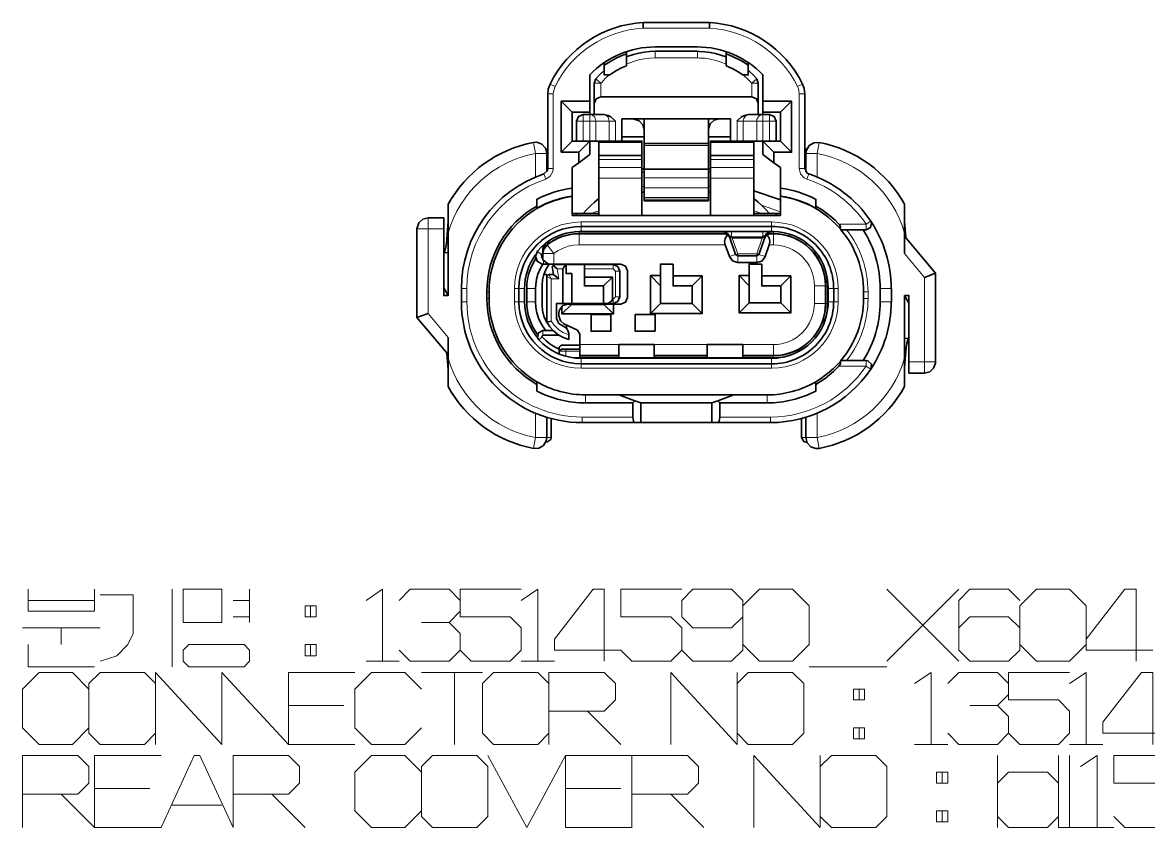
# Model space of a CAD drawing. Header units: millimetres. Extents: x 0 to 174, y 0 to 33.
# Drawn here: x 56.857 to 58.857, y 14.452 to 15.882 of the extents above; entities that cross this region are included whole.
import ezdxf

# ---------------------------------------------------------------- set-up
doc = ezdxf.new("R2010")
doc.units = ezdxf.units.MM
doc.layers.add('PDF_Geomertry', color=7, linetype='Continuous', true_color=0x405f80)

msp = doc.modelspace()

# ---------------------------------------------------------------- linework, layer by layer
at = {"layer": 'PDF_Geomertry', "color": 7, "lineweight": 35}
for points in [[(57.9449, 15.1715), (57.8513, 15.1715, -0.414275), (57.6367, 15.3861), (57.6367, 15.4097, -0.322244), (57.7835, 15.6132), (57.7897, 15.6194), (57.7903, 15.6226), (57.7903, 15.7554), (57.7911, 15.7636), (57.7943, 15.7728, -0.270016), (57.9596, 15.8821), (58.0776, 15.8821, -0.270317), (58.2429, 15.7728), (58.2457, 15.765), (58.2469, 15.7554), (58.2469, 15.6226), (58.2508, 15.6147), (58.2538, 15.6132, -0.167047), (58.364, 15.5293)], [(57.865, 15.7188), (57.865, 15.7226), (57.865, 15.7424), (57.865, 15.7894, -0.203336), (57.9812, 15.8388), (58.056, 15.8388, -0.204174), (58.1721, 15.7894), (58.1721, 15.7424), (58.1721, 15.7226), (58.1721, 15.7188)], [(57.765, 15.669, 0.222629), (57.6131, 15.5592), (57.6131, 15.5081), (57.6131, 15.3972), (57.6053, 15.3972), (57.6053, 15.5154), (57.6053, 15.535), (57.5776, 15.535), (57.5683, 15.5328), (57.5612, 15.5264), (57.5581, 15.5174), (57.5579, 15.5154), (57.5579, 15.3579), (57.6131, 15.2922)], [(58.4242, 15.4717), (58.4242, 15.5081), (58.4242, 15.5592, 0.222897), (58.2722, 15.669), (58.2628, 15.6685), (58.2546, 15.6635), (58.2497, 15.6553), (58.2489, 15.6496), (58.2489, 15.6167)], [(57.8336, 15.5878, 0.091396), (57.7706, 15.5679), (57.7706, 15.5561)], [(58.2667, 15.5561), (58.2693, 15.5544), (58.2776, 15.5493), (58.2857, 15.5435), (58.2933, 15.5374), (58.3007, 15.5308), (58.3076, 15.5239), (58.309, 15.5222), (58.3103, 15.5187), (58.3094, 15.516), (58.3028, 15.5232), (58.2957, 15.53), (58.2882, 15.5365), (58.2804, 15.5425), (58.2724, 15.5481), (58.2667, 15.5515), (58.2667, 15.5561), (58.2667, 15.5679, 0.091565), (58.2036, 15.5878)], [(57.8336, 15.5733, 0.098207), (57.7706, 15.5515, 0.266366), (57.686, 15.4038), (57.686, 15.3919, 0.26617), (57.7708, 15.244, 0.131143), (57.8572, 15.2207), (57.9162, 15.2207), (58.0186, 15.2207), (58.121, 15.2207), (58.18, 15.2207, 0.132183), (58.2662, 15.244), (58.2747, 15.2492), (58.2826, 15.2549), (58.2904, 15.261), (58.2978, 15.2676), (58.3047, 15.2746), (58.3094, 15.2797), (58.3111, 15.2817, 0.175275), (58.3513, 15.3919), (58.3513, 15.4038, 0.177439), (58.3111, 15.514)], [(57.7706, 15.5515), (57.7706, 15.5561, 0.269), (57.6819, 15.4038), (57.6819, 15.3919, 0.269851), (57.7708, 15.2394), (57.7708, 15.244)], [(58.3094, 15.516), (58.3111, 15.514), (58.3558, 15.514), (58.3637, 15.5179), (58.3653, 15.5267), (58.364, 15.5293, -0.148556), (58.4004, 15.4097)], [(58.2981, 15.4097, 0.415123), (58.1879, 15.5199), (57.8493, 15.5199, 0.414199), (57.739, 15.4097), (57.739, 15.3861, 0.413299), (57.8493, 15.2758), (58.1879, 15.2758, 0.415523), (58.2981, 15.3861)], [(57.7817, 15.4718), (57.7833, 15.4797), (57.7892, 15.4874, -0.165449), (57.8461, 15.5069), (58.1056, 15.5069), (58.1065, 15.5068), (58.1129, 15.5017), (58.1115, 15.5057), (58.105, 15.5107), (58.1044, 15.5107)], [(58.1844, 15.5107), (58.1843, 15.5107), (58.1725, 15.5107), (58.1167, 15.5107), (58.1044, 15.5107), (57.8461, 15.5107, 0.165836), (57.7875, 15.4908)], [(58.1124, 15.5033), (58.1167, 15.5013), (58.1181, 15.501), (58.1711, 15.501), (58.1725, 15.5013), (58.1772, 15.5036), (58.1778, 15.5063), (58.1847, 15.5107), (58.1911, 15.5107, -0.41342), (58.2874, 15.4144), (58.2874, 15.3829, -0.413753), (58.1911, 15.2865), (58.1367, 15.2865), (58.0737, 15.2865), (57.9792, 15.2865), (57.9162, 15.2865), (57.8474, 15.2865), (57.8474, 15.2901), (57.9162, 15.2901)], [(58.1367, 15.2901), (58.1367, 15.2904), (58.1911, 15.2904, 0.414139), (58.2836, 15.3829), (58.2836, 15.4144, 0.414133), (58.1911, 15.5069), (58.1836, 15.5069), (58.1765, 15.5025), (58.1762, 15.5017), (58.1651, 15.4701), (58.1615, 15.4675), (58.1276, 15.4675), (58.124, 15.4701), (58.1129, 15.5017)], [(58.1367, 15.2865), (58.1367, 15.2901), (58.1911, 15.2901, 0.414587), (58.2839, 15.3829), (58.2839, 15.4144, 0.413013), (58.1911, 15.5072), (58.1847, 15.5072), (58.1833, 15.5069)], [(58.3506, 15.2817, 0.14183), (58.3808, 15.3861), (58.3808, 15.4097, 0.141595), (58.3506, 15.514)], [(58.4242, 15.5024), (58.4792, 15.4367), (58.4792, 15.2792), (58.4792, 15.2772), (58.4758, 15.2682), (58.4688, 15.2618), (58.4596, 15.2594), (58.4319, 15.2594), (58.4319, 15.2792), (58.4319, 15.3972), (58.4242, 15.3972), (58.4242, 15.2865), (58.4242, 15.2354, -0.223782), (58.2722, 15.1256), (58.2667, 15.1253), (58.2576, 15.1285), (58.2512, 15.1356), (58.2489, 15.1449), (58.2489, 15.181)], [(57.7687, 15.4696, 0.161217), (57.7489, 15.4097), (57.7489, 15.3861, 0.176046), (57.7724, 15.3217)], [(57.769, 15.4632), (57.764, 15.4547), (57.7599, 15.4458), (57.7567, 15.4365), (57.7544, 15.4269), (57.7532, 15.4172), (57.7529, 15.4097), (57.7529, 15.3861, 0.163488), (57.7722, 15.3281)], [(58.4004, 15.3861, -0.149834), (58.364, 15.2664), (58.3651, 15.2751), (58.3589, 15.2812), (58.3558, 15.2817), (58.3111, 15.2817)], [(57.6131, 15.3228), (57.6131, 15.2865), (57.6131, 15.2354, 0.222924), (57.765, 15.1256)], [(58.3094, 15.2797), (58.3103, 15.2778), (58.3101, 15.2763), (58.3096, 15.2747), (58.3076, 15.2719), (58.3051, 15.2694), (58.2981, 15.2625), (58.2907, 15.2561), (58.2829, 15.2501), (58.2747, 15.2446), (58.2662, 15.2394), (58.2662, 15.2276, -0.120309), (58.18, 15.2064), (58.096, 15.2064), (58.0921, 15.2101), (58.121, 15.2207)], [(58.0924, 15.1715), (58.186, 15.1715, 0.249846), (58.364, 15.2664)], [(57.7708, 15.2394), (57.7708, 15.2276, 0.120411), (57.8572, 15.2064), (57.9413, 15.2064), (57.9451, 15.2101), (57.9162, 15.2207)]]:
    msp.add_lwpolyline(points, format="xyb", dxfattribs=at)
at = {"layer": 'PDF_Geomertry', "color": 7, "lineweight": 13}
for points in [[(58.2429, 15.7728), (58.234, 15.7685, 0.269218), (58.0774, 15.8722), (57.9599, 15.8722, 0.270383), (57.8032, 15.7685), (57.7943, 15.7728)], [(57.7686, 15.6076), (57.7686, 15.6496, 0.283205), (57.6131, 15.5081)], [(58.4242, 15.5081, 0.282803), (58.2686, 15.6496), (58.2686, 15.6076)], [(58.3076, 15.5239), (58.3558, 15.5239, 0.166756), (58.2506, 15.6039)], [(58.2883, 15.4097), (58.2979, 15.4097, 0.414071), (58.1879, 15.5196), (58.1879, 15.5199), (58.1879, 15.5278, -0.413862), (58.306, 15.4097)], [(58.3212, 15.2817, 0.166913), (58.3592, 15.3919), (58.3592, 15.4038, 0.16612), (58.3212, 15.514)], [(58.1367, 15.3101), (58.1911, 15.3101, 0.414427), (58.2639, 15.3829), (58.2639, 15.4144, 0.412538), (58.1911, 15.4872), (58.1836, 15.4872)], [(57.6367, 15.3861), (57.6465, 15.3861, 0.414675), (57.8513, 15.1814), (57.8513, 15.1715)], [(57.7489, 15.3861), (57.7393, 15.3861, 0.414392), (57.8493, 15.2761), (57.8493, 15.2758), (57.8493, 15.2679, -0.414207), (57.7312, 15.3861)], [(58.1879, 15.2857), (58.1879, 15.2761, 0.414485), (58.2979, 15.3861), (58.2982, 15.3861), (58.306, 15.3861, -0.414191), (58.1879, 15.2679)], [(57.6131, 15.2865, 0.283199), (57.7686, 15.1449), (57.765, 15.1256)], [(58.2722, 15.1256), (58.2686, 15.1449, 0.282547), (58.4242, 15.2865)], [(58.096, 15.1814), (58.186, 15.1814, 0.249767), (58.3558, 15.2719), (58.3076, 15.2719)]]:
    msp.add_lwpolyline(points, format="xyb", dxfattribs=at)
at = {"layer": 'PDF_Geomertry', "color": 7, "lineweight": 35}
for points in [[(57.9596, 15.8821), (57.9599, 15.8722)], [(58.0776, 15.8821), (58.0774, 15.8722)], [(57.93, 15.8304), (57.93, 15.8263), (57.93, 15.8053), (57.921, 15.8014), (57.9124, 15.7968), (57.904, 15.7915), (57.9004, 15.789), (57.8907, 15.789), (57.8907, 15.8063)], [(57.93, 15.8264), (57.9208, 15.8228), (57.9118, 15.8188), (57.9032, 15.8142), (57.8947, 15.809), (57.8907, 15.8063), (57.8907, 15.811)], [(58.1072, 15.8211), (58.0979, 15.8244), (58.0885, 15.8271), (58.0789, 15.829), (58.069, 15.8303), (58.0593, 15.8308), (58.056, 15.831), (57.9812, 15.831), (57.9714, 15.8306), (57.9615, 15.8296), (57.9519, 15.8278), (57.9424, 15.8254), (57.9331, 15.8222), (57.93, 15.8211)], [(58.1465, 15.811), (58.1465, 15.8063), (58.1465, 15.789), (58.1367, 15.789), (58.1285, 15.7946), (58.12, 15.7994), (58.1111, 15.8036), (58.1072, 15.8053), (58.1072, 15.8263), (58.1072, 15.8304)], [(58.1465, 15.8063), (58.1383, 15.8117), (58.1297, 15.8165), (58.121, 15.8208), (58.1119, 15.8246), (58.1072, 15.8264)], [(57.8907, 15.7969), (57.8835, 15.7903), (57.8768, 15.7831), (57.8757, 15.7818), (57.8729, 15.7742), (57.8729, 15.7385), (57.8764, 15.7467), (57.8847, 15.7503), (58.1525, 15.7503), (58.1608, 15.7468), (58.1643, 15.7385)], [(58.1643, 15.7188), (58.1643, 15.7385), (58.1643, 15.7742), (58.1615, 15.7818), (58.1549, 15.789), (58.1478, 15.7958), (58.1465, 15.7969)], [(57.865, 15.7424), (57.8139, 15.7424)], [(57.8729, 15.7385), (57.8729, 15.7188)], [(58.2233, 15.6518), (58.2233, 15.7424), (58.2036, 15.7226), (58.1721, 15.7226)], [(58.2233, 15.7424), (58.1721, 15.7424)], [(57.865, 15.7226), (57.8336, 15.7226)], [(57.8414, 15.6715), (57.8414, 15.7069), (57.8449, 15.7153), (57.8532, 15.7188), (57.8647, 15.7188), (57.8885, 15.7188), (57.8901, 15.7188), (57.8976, 15.7171), (57.9021, 15.7144), (57.9107, 15.7069)], [(57.9221, 15.6715), (57.9221, 15.7108), (58.115, 15.7108), (58.115, 15.6715)], [(57.9615, 15.6911), (57.9592, 15.7004), (57.9528, 15.7075), (57.9437, 15.7107), (57.9418, 15.7108)], [(57.9615, 15.7108), (57.9615, 15.6892), (57.9615, 15.6675)], [(58.0757, 15.7108), (58.0757, 15.6892), (58.0757, 15.6675)], [(58.0954, 15.7108), (58.0861, 15.7085), (58.079, 15.7021), (58.0758, 15.6932), (58.0757, 15.6911)], [(58.1958, 15.6715), (58.1958, 15.7069), (58.1922, 15.7153), (58.1839, 15.7188), (58.1725, 15.7188), (58.1486, 15.7188), (58.1469, 15.7188), (58.1396, 15.7171), (58.1347, 15.7143), (58.1274, 15.7078), (58.1265, 15.7069)], [(58.2036, 15.7226), (58.2036, 15.6715)], [(57.7883, 15.6167), (57.7883, 15.6496), (57.786, 15.6589), (57.7796, 15.666), (57.7706, 15.6693), (57.7649, 15.669)], [(57.8139, 15.6518), (57.8454, 15.6518), (57.865, 15.6715), (57.865, 15.6479), (57.8454, 15.6331), (57.8336, 15.6243), (57.8336, 15.5878), (57.8336, 15.5739), (57.8336, 15.5733), (57.8336, 15.5396), (57.8808, 15.5396), (57.8808, 15.6057), (57.8808, 15.6243), (57.8808, 15.6388), (57.8808, 15.6458), (57.8808, 15.6689), (57.8808, 15.6715)], [(58.0796, 15.5396), (57.9576, 15.5396), (57.9576, 15.6057), (57.9576, 15.6243), (57.9576, 15.6388), (57.9576, 15.6458), (57.9576, 15.6689), (57.9576, 15.6715), (57.8904, 15.6715), (57.8758, 15.6715), (57.865, 15.6715), (57.8336, 15.6715)], [(57.9221, 15.6793), (57.9615, 15.6793)], [(58.0757, 15.6219), (58.0757, 15.6639), (58.0757, 15.6675), (57.9615, 15.6675), (57.9615, 15.6639), (57.9615, 15.6219)], [(58.0757, 15.6793), (58.115, 15.6793)], [(58.1564, 15.6715), (58.1564, 15.6689), (58.1564, 15.6458), (58.1564, 15.6388), (58.1564, 15.6243), (58.1564, 15.6057), (58.1564, 15.5396), (58.2036, 15.5396), (58.2036, 15.5733), (58.2036, 15.5739), (58.2036, 15.5878), (58.2036, 15.6243), (58.1918, 15.6331), (58.1721, 15.6479), (58.1721, 15.6715), (58.1614, 15.6715), (58.1468, 15.6715), (58.0796, 15.6715), (58.0796, 15.6689), (58.0796, 15.6458), (58.1564, 15.6458)], [(57.7867, 15.6574), (57.7883, 15.6575), (57.7903, 15.6572)], [(57.8454, 15.6518), (57.8454, 15.6331)], [(57.9576, 15.6458), (57.8808, 15.6458)], [(58.1564, 15.5396), (58.0796, 15.5396), (58.0796, 15.6057), (58.0796, 15.6243), (58.0796, 15.6388), (58.0796, 15.6458)], [(58.1918, 15.6331), (58.1918, 15.6518)], [(58.2469, 15.6572), (58.2489, 15.6575), (58.2506, 15.6574)], [(57.9615, 15.6222), (57.9576, 15.6222)], [(58.0796, 15.6222), (58.0757, 15.6222)], [(58.2036, 15.5669), (58.1564, 15.5831)], [(57.8808, 15.5693), (57.8733, 15.5631), (57.866, 15.5564), (57.859, 15.5494), (57.8531, 15.5429)], [(57.9615, 15.5808), (57.9576, 15.5808)], [(58.0796, 15.5808), (58.0757, 15.5808)], [(58.184, 15.5429), (58.1774, 15.5501), (58.1704, 15.5571), (58.1632, 15.5638), (58.1564, 15.5693)], [(57.8336, 15.5429), (57.8414, 15.5429), (57.8414, 15.5396)], [(57.8808, 15.5429), (57.8414, 15.5429)], [(58.1958, 15.5429), (58.1564, 15.5429)], [(58.2036, 15.5429), (58.1958, 15.5429), (58.1958, 15.5396)], [(57.6131, 15.5288), (57.6122, 15.5131), (57.6101, 15.4897), (57.6093, 15.4829), (57.6067, 15.4735)], [(57.9576, 15.5396), (57.8808, 15.5396)], [(58.4242, 15.5288), (58.4261, 15.5008)], [(58.1058, 15.5069), (58.1044, 15.5072), (57.8461, 15.5072), (57.8364, 15.5067), (57.8267, 15.5051), (57.8172, 15.5025), (57.8081, 15.499), (57.7993, 15.4944), (57.7956, 15.4922), (57.7867, 15.4903), (57.7818, 15.4826), (57.7815, 15.4807)], [(58.1783, 15.5049), (58.1821, 15.5017), (58.1842, 15.4976), (58.1847, 15.4926), (58.1836, 15.4872), (58.1764, 15.4663), (58.1762, 15.466), (58.1704, 15.4585), (58.1615, 15.4557), (58.1276, 15.4557), (58.1274, 15.4557), (58.1185, 15.4588), (58.1128, 15.4663), (58.1056, 15.4872), (58.1044, 15.4932), (58.1051, 15.4979), (58.1072, 15.5018), (58.1108, 15.5049)], [(57.7914, 15.4531), (57.7824, 15.4531), (57.7793, 15.4533), (57.7715, 15.4583), (57.7685, 15.4671), (57.7717, 15.4758), (57.7719, 15.4761), (57.7787, 15.4833), (57.7861, 15.4899)], [(57.6131, 15.4729), (57.6053, 15.4736)], [(57.7815, 15.4722), (57.7793, 15.4696), (57.7799, 15.4639), (57.7815, 15.4631)], [(57.7817, 15.4807), (57.7817, 15.4718), (57.7817, 15.4608), (57.7914, 15.4529), (57.8012, 15.4529), (57.9201, 15.4529), (57.9285, 15.4496), (57.9319, 15.4411), (57.9319, 15.3939), (57.9286, 15.3856), (57.9201, 15.3821), (57.9069, 15.3821), (57.9069, 15.3646), (57.8153, 15.3646), (57.8153, 15.3782)], [(57.7812, 15.4531), (57.7765, 15.4446), (57.7728, 15.4354), (57.7703, 15.426), (57.7689, 15.4163), (57.7686, 15.4097), (57.7686, 15.3861), (57.7692, 15.3763), (57.771, 15.3665), (57.7739, 15.3572), (57.7781, 15.3483), (57.7831, 15.3399), (57.7869, 15.3349)], [(57.7833, 15.4347), (57.7811, 15.4251), (57.7804, 15.4156), (57.7804, 15.3801), (57.7811, 15.3704), (57.7835, 15.3608), (57.7872, 15.3518), (57.7883, 15.3496), (57.7937, 15.3414), (57.8003, 15.3342), (57.8079, 15.3281), (57.8165, 15.3232), (57.8257, 15.3197), (57.8278, 15.3192), (57.8278, 15.3272), (57.8278, 15.3303), (57.8243, 15.3386), (57.8218, 15.3404), (57.8119, 15.3463), (57.8094, 15.3481), (57.806, 15.3564), (57.806, 15.3831), (57.8172, 15.3831), (57.8172, 15.4446), (57.8174, 15.4457), (57.8228, 15.4521)], [(57.7926, 15.4529), (57.7875, 15.4446), (57.7836, 15.4356), (57.7833, 15.4347), (57.7883, 15.4347), (57.7883, 15.4307)], [(57.8971, 15.3831), (57.9064, 15.3831), (57.9147, 15.3867), (57.9182, 15.3949), (57.9182, 15.4406), (57.9147, 15.449), (57.9064, 15.4524), (57.8554, 15.4524), (57.8228, 15.4524), (57.8021, 15.4524), (57.8, 15.4503), (57.7982, 15.4485), (57.8006, 15.4347), (57.7922, 15.4347), (57.7883, 15.4307), (57.7883, 15.3496), (57.7961, 15.3518)], [(57.8, 15.4503), (57.8068, 15.4446)], [(57.8228, 15.4524), (57.8228, 15.4521), (57.8228, 15.4363), (57.8329, 15.4363), (57.8329, 15.3831), (57.8893, 15.3831), (57.8893, 15.3821)], [(57.8554, 15.4524), (57.8554, 15.4446), (57.8554, 15.43), (57.8554, 15.4142), (57.8893, 15.4142), (57.8893, 15.3831), (57.8971, 15.3831), (57.9042, 15.3875), (57.905, 15.391), (57.905, 15.43), (57.8554, 15.43)], [(57.8893, 15.4529), (57.8893, 15.4524)], [(57.8006, 15.4347), (57.81, 15.4268)], [(57.8893, 15.4142), (57.905, 15.43)], [(57.9904, 15.4328), (57.9904, 15.4144), (57.9728, 15.4328)], [(57.9904, 15.4144), (57.9904, 15.3829), (58.0468, 15.3829), (58.0468, 15.4144), (58.0129, 15.4144), (58.0129, 15.4321)], [(58.0468, 15.4144), (58.0644, 15.4321)], [(58.1303, 15.4328), (58.1479, 15.4144), (58.1479, 15.4328)], [(58.1479, 15.4144), (58.1479, 15.384), (58.2042, 15.384), (58.2042, 15.4144), (58.1704, 15.4144), (58.1704, 15.4321)], [(58.2042, 15.4144), (58.2219, 15.4321)], [(58.2815, 15.3499), (58.2846, 15.3593), (58.2868, 15.3689), (58.2881, 15.3786), (58.2883, 15.3861), (58.2883, 15.4097), (58.2878, 15.4194), (58.2864, 15.4292), (58.2857, 15.4324)], [(58.4792, 15.4367), (58.4596, 15.4294)], [(57.6053, 15.4108), (57.6131, 15.3972)], [(58.2982, 15.3861), (58.2982, 15.4097)], [(58.4006, 15.3861), (58.4006, 15.4097)], [(57.8329, 15.3831), (57.8172, 15.3831)], [(57.9904, 15.3829), (57.9728, 15.3651)], [(58.0468, 15.3829), (58.0644, 15.3651)], [(58.1479, 15.384), (58.1303, 15.3664)], [(58.2042, 15.384), (58.2219, 15.3664)], [(58.4319, 15.3836), (58.4242, 15.3972)], [(57.5579, 15.3579), (57.5776, 15.365)], [(57.8322, 15.3821), (57.8257, 15.3821), (57.8167, 15.3793), (57.811, 15.3719), (57.81, 15.3664), (57.81, 15.3611), (57.8128, 15.3521), (57.819, 15.3468), (57.8428, 15.3357), (57.8429, 15.3357), (57.8474, 15.3286), (57.8474, 15.3101), (57.8474, 15.2904)], [(57.8153, 15.3646), (57.8322, 15.3815)], [(57.89, 15.3821), (57.9069, 15.3821)], [(57.9069, 15.3646), (57.89, 15.3815)], [(57.8237, 15.3446), (57.8237, 15.3392)], [(57.7996, 15.3349), (57.7817, 15.3349), (57.7737, 15.331), (57.7721, 15.3222), (57.7743, 15.3183), (57.7812, 15.3114), (57.7889, 15.3053), (57.7971, 15.2999), (57.8057, 15.2953), (57.8107, 15.2932), (57.8107, 15.2982), (57.8107, 15.3054), (57.8147, 15.3093), (57.8474, 15.3093)], [(57.8096, 15.3269), (57.7817, 15.3269), (57.7796, 15.325), (57.7801, 15.3236), (57.7871, 15.3167), (57.7947, 15.3106), (57.8031, 15.3054), (57.8107, 15.3017)], [(57.9792, 15.2904), (57.9792, 15.3101), (57.9162, 15.3101), (57.9162, 15.2904), (57.9162, 15.2901), (57.9162, 15.2865)], [(58.1367, 15.2904), (58.1367, 15.3101), (58.0737, 15.3101), (58.0737, 15.2904), (58.0737, 15.2901), (58.0737, 15.2865)], [(58.4242, 15.3217), (58.4319, 15.321)], [(58.4306, 15.3211), (58.4279, 15.3117), (58.4271, 15.3047), (58.4247, 15.2775), (58.4242, 15.2657)], [(57.6131, 15.2657), (57.611, 15.2947)], [(57.8474, 15.3022), (57.8225, 15.3022), (57.8147, 15.3022), (57.8107, 15.2982)], [(57.8107, 15.2932), (57.82, 15.29), (57.8296, 15.2879), (57.8394, 15.2867), (57.8474, 15.2865)], [(57.8201, 15.29), (57.8297, 15.2876), (57.8394, 15.2861), (57.8492, 15.2857), (57.8493, 15.2857), (58.1879, 15.2857), (58.1978, 15.2861), (58.2075, 15.2876), (58.2169, 15.29), (58.224, 15.2924)], [(57.9162, 15.2904), (57.8474, 15.2904), (57.8474, 15.2901)], [(57.8474, 15.2865), (57.8474, 15.2865)], [(57.9792, 15.2901), (57.9792, 15.2904), (58.0737, 15.2904)], [(57.9792, 15.2865), (57.9792, 15.2901), (58.0737, 15.2901)], [(58.2662, 15.2394), (58.2662, 15.244)], [(57.9451, 15.2101), (57.9556, 15.2064), (57.9556, 15.1715), (57.9449, 15.1715), (57.9435, 15.1722), (57.9424, 15.1743), (57.9413, 15.1814), (57.9413, 15.2064)], [(57.9556, 15.2064), (58.0186, 15.2064), (58.0817, 15.2064)], [(58.0921, 15.2101), (58.0817, 15.2064), (58.0817, 15.1715), (58.0924, 15.1715), (58.0926, 15.1715), (58.0931, 15.1717), (58.0938, 15.1722), (58.0949, 15.1743), (58.096, 15.1814), (58.096, 15.2064)], [(57.7649, 15.1256), (57.7744, 15.1261), (57.7826, 15.1311), (57.7875, 15.1393), (57.7883, 15.1449), (57.7883, 15.181)], [(57.7961, 15.1788), (57.7961, 15.1449), (57.7954, 15.1414), (57.7883, 15.1369), (57.7867, 15.1372)], [(57.9556, 15.1715), (58.0817, 15.1715)], [(58.241, 15.1788), (58.241, 15.1449)], [(58.2506, 15.1372), (58.2489, 15.1369), (58.2454, 15.1378), (58.2411, 15.1449)]]:
    msp.add_lwpolyline(points, dxfattribs=at)
at = {"layer": 'PDF_Geomertry', "color": 7, "lineweight": 13}
for points in [[(57.9812, 15.831), (57.9812, 15.8192)], [(58.056, 15.831), (58.056, 15.8192)], [(58.1072, 15.8082), (58.0981, 15.8119), (58.0886, 15.8149), (58.079, 15.8169), (58.0693, 15.8185), (58.0596, 15.819), (58.056, 15.8192), (57.9812, 15.8192), (57.9714, 15.8188), (57.9617, 15.8176), (57.9519, 15.8157), (57.9425, 15.8131), (57.9332, 15.8096), (57.93, 15.8082)], [(57.8996, 15.789), (57.8924, 15.7824), (57.8856, 15.7751), (57.8847, 15.7742), (57.8847, 15.7503)], [(58.1615, 15.7818), (58.1525, 15.7742), (58.1458, 15.7815), (58.1386, 15.7882), (58.1376, 15.789)], [(57.7903, 15.7554), (57.8001, 15.7554), (57.8003, 15.7592), (57.8032, 15.7685)], [(57.8757, 15.7818), (57.8847, 15.7742), (57.8729, 15.7742)], [(58.1525, 15.7503), (58.1525, 15.7742), (58.1643, 15.7742)], [(58.2469, 15.7554), (58.2371, 15.7554), (58.2356, 15.765), (58.234, 15.7685)], [(57.7903, 15.6226), (57.8001, 15.6226), (57.8001, 15.7554)], [(58.2371, 15.7554), (58.2371, 15.6226)], [(57.8414, 15.7069), (57.8532, 15.7069), (57.8532, 15.6715)], [(57.8532, 15.7188), (57.8532, 15.7069), (57.8647, 15.7069), (57.8647, 15.6715)], [(57.8885, 15.7188), (57.8936, 15.7175), (57.8975, 15.7139), (57.8996, 15.7069), (57.8758, 15.7069), (57.8758, 15.6715)], [(57.9107, 15.6715), (57.9107, 15.7069), (57.8996, 15.7069), (57.8996, 15.6715)], [(58.1376, 15.6715), (58.1376, 15.7069), (58.1333, 15.7069), (58.1265, 15.7069), (58.1265, 15.6715)], [(58.1486, 15.7188), (58.1465, 15.7185), (58.1446, 15.7179), (58.1411, 15.7154), (58.1386, 15.7118), (58.1376, 15.7069), (58.1614, 15.7069), (58.1618, 15.7103), (58.1657, 15.7163), (58.1725, 15.7188), (58.1725, 15.7069), (58.1614, 15.7069), (58.1614, 15.6715)], [(58.1725, 15.6715), (58.1725, 15.7069), (58.1839, 15.7069), (58.1839, 15.6715)], [(58.1839, 15.7188), (58.1839, 15.7069), (58.1958, 15.7069)], [(57.7903, 15.6496), (57.7883, 15.6496), (57.7879, 15.6496), (57.7686, 15.6496), (57.765, 15.669)], [(57.9576, 15.6689), (57.8808, 15.6689)], [(57.9615, 15.6639), (58.0757, 15.6639)], [(58.1564, 15.6689), (58.0796, 15.6689)], [(58.2722, 15.669), (58.2722, 15.6686), (58.2686, 15.6496), (58.2489, 15.6496), (58.2469, 15.6496)], [(57.9576, 15.6388), (57.8808, 15.6388)], [(57.9576, 15.6243), (57.8808, 15.6243)], [(58.1564, 15.6388), (58.0796, 15.6388)], [(58.1564, 15.6243), (58.0796, 15.6243)], [(57.8001, 15.6226), (57.7994, 15.6174), (57.7947, 15.609), (57.7867, 15.6039), (57.7835, 15.6132)], [(57.8808, 15.6057), (57.9576, 15.6057)], [(57.9615, 15.6165), (57.9576, 15.6165)], [(57.9615, 15.6063), (58.0757, 15.6063)], [(58.0796, 15.6165), (58.0757, 15.6165)], [(58.0796, 15.6057), (58.1564, 15.6057)], [(58.2538, 15.6132), (58.2506, 15.6039), (58.2458, 15.6063), (58.2394, 15.6133), (58.2371, 15.6226), (58.2469, 15.6226)], [(57.9615, 15.5911), (57.9576, 15.5911)], [(57.9615, 15.5882), (58.0757, 15.5882)], [(58.0796, 15.5911), (58.0757, 15.5911)], [(57.9615, 15.5713), (58.0757, 15.5713)], [(57.9615, 15.5681), (58.0757, 15.5681)], [(57.8808, 15.5475), (57.8714, 15.5447), (57.8674, 15.5429)], [(58.1699, 15.5429), (58.1607, 15.5464), (58.1564, 15.5475)], [(58.2036, 15.5461), (58.1699, 15.5576)], [(57.5776, 15.535), (57.5776, 15.5154), (57.5579, 15.5154)], [(58.1879, 15.5278), (57.8493, 15.5278)], [(58.3558, 15.514), (58.3558, 15.5239), (58.364, 15.5293)], [(57.6053, 15.5154), (57.5776, 15.5154), (57.5776, 15.365), (57.6131, 15.3228)], [(57.8461, 15.5072), (57.8461, 15.5107)], [(57.8461, 15.5069), (57.8461, 15.4872)], [(58.1879, 15.5107), (58.1879, 15.5196), (57.8493, 15.5196), (57.8493, 15.5107)], [(58.1044, 15.5072), (58.1044, 15.5107)], [(58.1115, 15.5057), (58.1104, 15.5053)], [(58.1167, 15.5107), (58.1167, 15.5029), (58.1167, 15.5013)], [(58.1725, 15.5107), (58.1725, 15.5029), (58.1725, 15.5013)], [(58.1847, 15.5072), (58.1847, 15.5107)], [(58.1911, 15.5072), (58.1911, 15.5107)], [(58.1911, 15.5069), (58.1911, 15.4872)], [(57.7892, 15.4874), (57.8012, 15.4718), (57.7817, 15.4718)], [(58.1056, 15.4872), (57.8461, 15.4872), (57.8362, 15.4865), (57.8267, 15.4846), (57.8174, 15.4814), (57.8086, 15.4769), (57.8012, 15.4718), (57.8012, 15.4529)], [(58.1129, 15.5017), (58.1181, 15.499), (58.1181, 15.501)], [(58.1764, 15.4663), (58.1651, 15.4701), (58.1615, 15.4715), (58.1711, 15.499), (58.1181, 15.499), (58.1276, 15.4715), (58.1615, 15.4715), (58.1615, 15.4675), (58.1615, 15.4557)], [(58.1762, 15.5017), (58.1711, 15.499), (58.1711, 15.501)], [(57.7717, 15.4758), (57.7793, 15.4696)], [(58.1128, 15.4663), (58.124, 15.4701), (58.1276, 15.4715), (58.1276, 15.4675), (58.1276, 15.4557)], [(58.4319, 15.2792), (58.4596, 15.2792), (58.4596, 15.4294), (58.4242, 15.4717)], [(57.7824, 15.4601), (57.7824, 15.4531)], [(57.8172, 15.4446), (57.8068, 15.4446), (57.81, 15.4268), (57.7961, 15.4268), (57.7961, 15.3518), (57.8019, 15.3439), (57.809, 15.3371), (57.8172, 15.3317), (57.8262, 15.3278), (57.8278, 15.3272)], [(57.9064, 15.4524), (57.9064, 15.4446), (57.8554, 15.4446)], [(57.9064, 15.4444), (57.9103, 15.4406), (57.9182, 15.4406)], [(57.7883, 15.4307), (57.7961, 15.4268), (57.7922, 15.4347)], [(57.9103, 15.4406), (57.9103, 15.3949), (57.9182, 15.3949)], [(57.6367, 15.4097), (57.6465, 15.4097), (57.6465, 15.3861)], [(57.6819, 15.4038), (57.686, 15.4038)], [(57.7489, 15.4097), (57.7393, 15.4097), (57.7393, 15.3861), (57.739, 15.3861), (57.7312, 15.3861), (57.7312, 15.4097)], [(57.7686, 15.4097), (57.7529, 15.4097)], [(58.2836, 15.4144), (58.2639, 15.4144)], [(58.2839, 15.4144), (58.2874, 15.4144)], [(58.2883, 15.3861), (58.2979, 15.3861), (58.2979, 15.4097), (58.2982, 15.4097), (58.306, 15.4097), (58.306, 15.3861)], [(58.3592, 15.4038), (58.3513, 15.4038)], [(58.3808, 15.4097), (58.4006, 15.4097)], [(57.6819, 15.3919), (57.686, 15.3919)], [(57.7686, 15.3861), (57.7529, 15.3861)], [(57.905, 15.391), (57.9064, 15.391)], [(57.9103, 15.3949), (57.9064, 15.391), (57.9064, 15.3831)], [(58.2836, 15.3829), (58.2639, 15.3829)], [(58.2839, 15.3829), (58.2874, 15.3829)], [(58.3592, 15.3919), (58.3513, 15.3919)], [(58.3808, 15.3861), (58.4006, 15.3861)], [(57.7801, 15.3236), (57.7743, 15.3183)], [(57.7817, 15.3269), (57.7817, 15.3349)], [(57.8474, 15.3101), (57.9162, 15.3101)], [(57.9792, 15.3101), (58.0737, 15.3101)], [(58.1911, 15.2904), (58.1911, 15.3101)], [(57.8107, 15.2982), (57.8225, 15.2982), (57.8225, 15.2893)], [(57.8474, 15.2982), (57.8225, 15.2982), (57.8225, 15.3022)], [(57.8493, 15.2857), (57.8493, 15.2761), (58.1879, 15.2761), (58.1879, 15.2758), (58.1879, 15.2679), (57.8493, 15.2679)], [(58.1911, 15.2901), (58.1911, 15.2865)], [(58.364, 15.2664), (58.3629, 15.2671), (58.3558, 15.2719), (58.3558, 15.2817)], [(58.4596, 15.2594), (58.4596, 15.2792), (58.4792, 15.2792)], [(57.8572, 15.2207), (57.8572, 15.2064)], [(58.18, 15.2207), (58.18, 15.2064)], [(57.7961, 15.1449), (57.7883, 15.1449), (57.7686, 15.1449), (57.7686, 15.1881)], [(58.2686, 15.1881), (58.2686, 15.1449), (58.2489, 15.1449), (58.241, 15.1449)], [(57.8513, 15.1814), (57.9413, 15.1814)], [(58.186, 15.1715), (58.186, 15.1814)], [(56.8669, 14.8756), (56.8669, 14.8363), (56.985, 14.8363), (56.985, 14.8756), (56.985, 14.8558), (56.8669, 14.8558)], [(56.9949, 14.8657), (57.0539, 14.8657), (57.0539, 14.8264), (57.0539, 14.7968), (57.044, 14.7771), (57.0244, 14.7575), (56.9949, 14.7476)], [(57.1228, 14.8756), (57.1228, 14.7378)], [(57.2606, 14.8756), (57.2606, 14.8165)], [(57.4674, 14.8558), (57.4968, 14.8756), (57.4968, 14.7476)], [(57.5264, 14.8558), (57.546, 14.8756), (57.615, 14.8756), (57.6346, 14.8558), (57.6346, 14.8363), (57.615, 14.8165), (57.5657, 14.8165), (57.615, 14.8165), (57.6346, 14.7968), (57.6346, 14.7672), (57.615, 14.7476), (57.546, 14.7476), (57.5264, 14.7672)], [(57.7429, 14.8756), (57.6346, 14.8756), (57.6346, 14.8264), (57.7232, 14.8264), (57.7429, 14.8067), (57.7429, 14.7672), (57.7232, 14.7476), (57.6543, 14.7476), (57.6346, 14.7672)], [(57.7429, 14.8558), (57.7724, 14.8756), (57.7724, 14.7476)], [(57.8906, 14.7476), (57.8906, 14.8756), (57.8708, 14.8756), (57.8019, 14.7869), (57.8019, 14.7672), (57.92, 14.7672), (57.9397, 14.7476), (58.0086, 14.7476), (58.0283, 14.7672), (58.0283, 14.8067), (58.0086, 14.8264), (57.92, 14.8264), (57.92, 14.8756), (58.0283, 14.8756)], [(58.1365, 14.8264), (58.1169, 14.8067), (58.0481, 14.8067), (58.0283, 14.8264), (58.0283, 14.8558), (58.0481, 14.8756), (58.1169, 14.8756), (58.1365, 14.8558), (58.1365, 14.7672), (58.1169, 14.7476), (58.0481, 14.7476), (58.0283, 14.7672)], [(58.3925, 14.8756), (58.5204, 14.7476)], [(58.5204, 14.8756), (58.3925, 14.7476)], [(58.6288, 14.8558), (58.609, 14.8756), (58.5401, 14.8756), (58.5204, 14.8558), (58.5204, 14.7672), (58.5401, 14.7476), (58.609, 14.7476), (58.6288, 14.7672), (58.6288, 14.8067), (58.609, 14.8264), (58.5401, 14.8264), (58.5204, 14.8067)], [(58.8354, 14.7476), (58.8354, 14.8756), (58.8157, 14.8756), (58.7468, 14.7869), (58.7468, 14.7672), (58.865, 14.7672)], [(57.2311, 14.8558), (57.2606, 14.8558)], [(57.3689, 14.846), (57.3689, 14.8264)], [(57.2311, 14.8264), (57.2606, 14.8264)], [(56.8571, 14.8067), (56.9949, 14.8067)], [(56.926, 14.8067), (56.926, 14.7771)], [(56.8669, 14.7771), (56.8669, 14.7378), (56.985, 14.7378)], [(57.3689, 14.7771), (57.3689, 14.7575)], [(57.4674, 14.7476), (57.5264, 14.7476)], [(57.7429, 14.7476), (57.8019, 14.7476)], [(56.9751, 14.6983), (56.9457, 14.7279), (56.8865, 14.7279), (56.8571, 14.6983), (56.8571, 14.6294), (56.8865, 14.6), (56.9457, 14.6), (56.9751, 14.6294)], [(57.0933, 14.6), (57.0933, 14.7279), (57.2114, 14.6), (57.2114, 14.7279)], [(57.2114, 14.6), (57.2114, 14.7279), (57.3294, 14.6), (57.3294, 14.7279)], [(57.4476, 14.7279), (57.3294, 14.7279), (57.3294, 14.6), (57.4476, 14.6)], [(57.5657, 14.6983), (57.5362, 14.7279), (57.4771, 14.7279), (57.4476, 14.6983), (57.4476, 14.6294), (57.4771, 14.6), (57.5362, 14.6), (57.5657, 14.6294)], [(57.5657, 14.7279), (57.674, 14.7279)], [(57.6247, 14.7279), (57.6247, 14.6)], [(57.7921, 14.6), (57.7921, 14.7279), (57.8906, 14.7279), (57.9103, 14.7082), (57.9103, 14.6788), (57.8906, 14.659), (57.7921, 14.659)], [(58.0086, 14.6), (58.0086, 14.7279), (58.1268, 14.6), (58.1268, 14.7279)], [(58.2547, 14.7378), (58.3925, 14.7378)], [(58.4417, 14.7082), (58.4712, 14.7279), (58.4712, 14.6)], [(58.5008, 14.7082), (58.5204, 14.7279), (58.5893, 14.7279), (58.609, 14.7082), (58.609, 14.6886), (58.5893, 14.6689), (58.5401, 14.6689), (58.5893, 14.6689), (58.609, 14.6492), (58.609, 14.6196), (58.5893, 14.6), (58.5204, 14.6), (58.5008, 14.6196)], [(58.7174, 14.7279), (58.609, 14.7279), (58.609, 14.6788), (58.6976, 14.6788), (58.7174, 14.659), (58.7174, 14.6196), (58.6976, 14.6), (58.6288, 14.6), (58.609, 14.6196)], [(58.7174, 14.7082), (58.7468, 14.7279), (58.7468, 14.6)], [(58.865, 14.6), (58.865, 14.7279), (58.8453, 14.7279), (58.7764, 14.6393), (58.7764, 14.6196), (58.8944, 14.6196), (58.9142, 14.6), (58.9831, 14.6), (59.0028, 14.6196), (59.0028, 14.659), (58.9831, 14.6788), (58.8944, 14.6788), (58.8944, 14.7279), (59.0028, 14.7279)], [(58.3433, 14.6983), (58.3433, 14.6788)], [(57.4279, 14.6689), (57.3294, 14.6689)], [(57.861, 14.659), (57.92, 14.6)], [(58.3433, 14.6294), (58.3433, 14.6099)], [(58.4417, 14.6), (58.5008, 14.6)], [(58.7174, 14.6), (58.7764, 14.6)], [(56.8571, 14.4524), (56.8571, 14.5803), (56.9556, 14.5803), (56.9751, 14.5606), (56.9751, 14.5311), (56.9556, 14.5114), (56.8571, 14.5114)], [(57.1032, 14.5803), (56.985, 14.5803), (56.985, 14.4524), (57.1032, 14.4524), (57.1622, 14.5803), (57.1721, 14.5803), (57.2311, 14.4524), (57.2311, 14.5803), (57.3294, 14.5803), (57.3492, 14.5606), (57.3492, 14.5311), (57.3294, 14.5114), (57.2311, 14.5114)], [(57.5657, 14.5507), (57.5362, 14.5803), (57.4771, 14.5803), (57.4476, 14.5507), (57.4476, 14.4818), (57.4771, 14.4524), (57.5362, 14.4524), (57.5657, 14.4818)], [(57.6839, 14.5803), (57.7528, 14.4524), (57.8217, 14.5803)], [(57.9397, 14.5803), (57.8217, 14.5803), (57.8217, 14.4524), (57.9397, 14.4524), (57.9397, 14.5803), (58.0382, 14.5803), (58.0579, 14.5606), (58.0579, 14.5311), (58.0382, 14.5114), (57.9397, 14.5114)], [(58.1562, 14.4524), (58.1562, 14.5803), (58.2744, 14.4524), (58.2744, 14.5803)], [(58.5893, 14.5803), (58.5893, 14.4524)], [(58.6976, 14.5803), (58.6976, 14.4524), (58.7174, 14.4524)], [(58.7174, 14.5803), (58.7174, 14.4524), (58.7369, 14.4524), (58.796, 14.4524)], [(58.7369, 14.5606), (58.7665, 14.5803), (58.7665, 14.4524)], [(58.9043, 14.5803), (58.796, 14.5803), (58.796, 14.5311), (58.8846, 14.5311), (58.9043, 14.5114), (58.9043, 14.4719), (58.8846, 14.4524), (58.8157, 14.4524), (58.796, 14.4719)], [(58.491, 14.5507), (58.491, 14.5311)], [(58.5893, 14.4719), (58.609, 14.4524), (58.6779, 14.4524), (58.6976, 14.4719), (58.6976, 14.5311), (58.6779, 14.5507), (58.609, 14.5507), (58.5893, 14.5311)], [(56.926, 14.5114), (56.985, 14.4524)], [(57.0835, 14.5213), (56.985, 14.5213)], [(57.3, 14.5114), (57.359, 14.4524)], [(57.92, 14.5213), (57.8217, 14.5213)], [(58.0086, 14.5114), (58.0676, 14.4524)], [(57.1228, 14.4917), (57.2114, 14.4917)], [(58.491, 14.4818), (58.491, 14.4622)]]:
    msp.add_lwpolyline(points, dxfattribs=at)
at = {"layer": 'PDF_Geomertry', "color": 7, "lineweight": 35}
for points in [[(57.8139, 15.6518), (57.8336, 15.6715), (57.8336, 15.7226), (57.8139, 15.7424)], [(58.2036, 15.6715), (58.1721, 15.6715), (58.1918, 15.6518), (58.2233, 15.6518)], [(57.9615, 15.6219), (57.9615, 15.6063), (57.9615, 15.5882), (57.9615, 15.5713), (57.9615, 15.5681), (57.9615, 15.5651), (58.0757, 15.5651), (58.0757, 15.5681), (58.0757, 15.5713), (58.0757, 15.5882), (58.0757, 15.6063), (58.0757, 15.6219)], [(58.0129, 15.4529), (57.9904, 15.4529), (57.9904, 15.4328), (57.9728, 15.4328), (57.9728, 15.3651), (58.0644, 15.3651), (58.0644, 15.4321), (58.0129, 15.4321)], [(58.1704, 15.4529), (58.1479, 15.4529), (58.1479, 15.4328), (58.1303, 15.4328), (58.1303, 15.3664), (58.2219, 15.3664), (58.2219, 15.4321), (58.1704, 15.4321)], [(57.89, 15.3815), (57.8322, 15.3815), (57.8322, 15.3821), (57.89, 15.3821)], [(57.9025, 15.3632), (57.8671, 15.3632), (57.8671, 15.3338), (57.9025, 15.3338)], [(57.9812, 15.3338), (57.9812, 15.3632), (57.9457, 15.3632), (57.9457, 15.3338)]]:
    msp.add_lwpolyline(points, close=True, dxfattribs=at)
at = {"layer": 'PDF_Geomertry', "color": 7, "lineweight": 13}
for points in [[(57.8647, 15.7069), (57.8647, 15.7188), (57.8697, 15.7175), (57.8737, 15.7139), (57.8758, 15.7069)], [(57.1425, 14.8756), (57.2114, 14.8756), (57.2114, 14.8165), (57.1425, 14.8165), (57.1425, 14.8756)], [(58.1661, 14.8756), (58.2251, 14.8756), (58.2547, 14.846), (58.2547, 14.7771), (58.2251, 14.7476), (58.1661, 14.7476), (58.1365, 14.7771), (58.1365, 14.846), (58.1661, 14.8756)], [(58.6582, 14.8756), (58.7174, 14.8756), (58.7468, 14.846), (58.7468, 14.7771), (58.7174, 14.7476), (58.6582, 14.7476), (58.6288, 14.7771), (58.6288, 14.846), (58.6582, 14.8756)], [(57.359, 14.846), (57.3788, 14.846), (57.3788, 14.8264), (57.359, 14.8264), (57.359, 14.846)], [(57.1524, 14.7771), (57.2508, 14.7771), (57.2606, 14.7672), (57.2606, 14.7476), (57.2508, 14.7378), (57.1524, 14.7378), (57.1425, 14.7476), (57.1425, 14.7672), (57.1524, 14.7771)], [(57.359, 14.7771), (57.3788, 14.7771), (57.3788, 14.7575), (57.359, 14.7575), (57.359, 14.7771)], [(56.9949, 14.7279), (57.0736, 14.7279), (57.0933, 14.7082), (57.0933, 14.6196), (57.0736, 14.6), (56.9949, 14.6), (56.9751, 14.6196), (56.9751, 14.7082), (56.9949, 14.7279)], [(57.6936, 14.7279), (57.7724, 14.7279), (57.7921, 14.7082), (57.7921, 14.6196), (57.7724, 14.6), (57.6936, 14.6), (57.674, 14.6196), (57.674, 14.7082), (57.6936, 14.7279)], [(58.1464, 14.7279), (58.2251, 14.7279), (58.2449, 14.7082), (58.2449, 14.6196), (58.2251, 14.6), (58.1464, 14.6), (58.1268, 14.6196), (58.1268, 14.7082), (58.1464, 14.7279)], [(58.3335, 14.6983), (58.3532, 14.6983), (58.3532, 14.6788), (58.3335, 14.6788), (58.3335, 14.6983)], [(58.3335, 14.6294), (58.3532, 14.6294), (58.3532, 14.6099), (58.3335, 14.6099), (58.3335, 14.6294)], [(57.5854, 14.5803), (57.6642, 14.5803), (57.6839, 14.5606), (57.6839, 14.4719), (57.6642, 14.4524), (57.5854, 14.4524), (57.5657, 14.4719), (57.5657, 14.5606), (57.5854, 14.5803)], [(58.294, 14.5803), (58.3728, 14.5803), (58.3925, 14.5606), (58.3925, 14.4719), (58.3728, 14.4524), (58.294, 14.4524), (58.2744, 14.4719), (58.2744, 14.5606), (58.294, 14.5803)], [(58.4811, 14.5507), (58.5008, 14.5507), (58.5008, 14.5311), (58.4811, 14.5311), (58.4811, 14.5507)], [(58.4811, 14.4818), (58.5008, 14.4818), (58.5008, 14.4622), (58.4811, 14.4622), (58.4811, 14.4818)]]:
    msp.add_lwpolyline(points, close=True, dxfattribs=at)
msp.add_lwpolyline([(57.8493, 15.5196), (57.8493, 15.5199), (57.8493, 15.5278, 0.413847), (57.7312, 15.4097), (57.739, 15.4097), (57.7393, 15.4097, -0.414041)], format="xyb", close=True, dxfattribs=at)
msp.add_arc((57.8508, 15.4099), 0.2043, 108.3012, 180.0575, dxfattribs=at)
at = {"layer": 'PDF_Geomertry', "color": 7, "lineweight": 35}
for centre, radius, start, end in [((57.8571, 15.404), 0.1715, 97.8622, 120.2913), ((58.1802, 15.4041), 0.1714, 59.7017, 82.1448), ((58.1802, 15.4036), 0.1714, 59.7006, 82.1486)]:
    msp.add_arc(centre, radius, start, end, dxfattribs=at)

doc.saveas('drawing.dxf')
